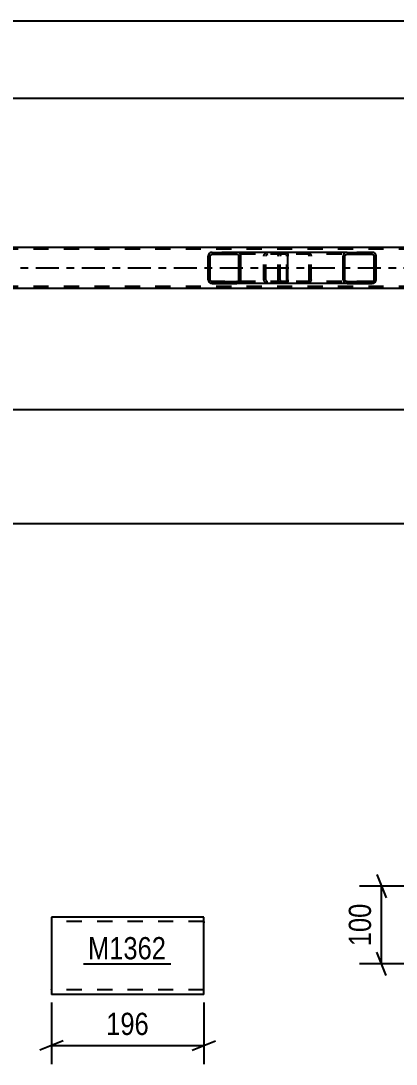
# Model space of a CAD drawing. Header units: millimetres. Extents: x 0 to 841, y 0 to 594.
# Drawn here: x 460.5 to 508.8, y 119 to 253.4 of the extents above; entities that cross this region are included whole.
import ezdxf

# ---------------------------------------------------------------- set-up
doc = ezdxf.new("R2010")
doc.units = ezdxf.units.MM
doc.linetypes.add('DXK_LINE_DOT2', pattern=[3.9198, 1.9599, -1.9599])
doc.linetypes.add('DXK_LINE_DOT3', pattern=[5.9187, 2.979, -0.9799, 0.9799, -0.9799])
doc.styles.add('Arial Narrow', font='ARIALN.TTF', dxfattribs={"height": 0.2})

# ---------------------------------------------------------------- blocks, each defined once
blk = doc.blocks.new('Part-283133975-4388 - 4290')
at = {"linetype": 'Continuous'}
h = blk.add_hatch(dxfattribs=at)
h.set_pattern_fill('', scale=0.7, style=0, pattern_type=0)
h.set_pattern_definition([(45, (506.2273, 223.2554), (-1.57154, 1.57154), [])])
h.paths.add_polyline_path([(506.27, 223.07), (506.23, 223.26), (506.12, 223.41), (505.95, 223.52), (505.76, 223.55), (502.52, 223.55), (502.32, 223.52), (502.16, 223.41), (502.05, 223.26), (502.01, 223.07), (502.01, 220.03), (502.05, 219.85), (502.16, 219.69), (502.32, 219.59), (502.52, 219.55), (505.76, 219.55), (505.95, 219.59), (506.12, 219.69), (506.23, 219.85), (506.27, 220.03)])
h.paths.add_polyline_path([(505.99, 219.94), (505.94, 219.86), (505.85, 219.81), (505.76, 219.79), (502.52, 219.79), (502.42, 219.81), (502.34, 219.86), (502.28, 219.94), (502.26, 220.03), (502.26, 223.07), (502.28, 223.16), (502.34, 223.24), (502.42, 223.29), (502.52, 223.31), (505.76, 223.31), (505.85, 223.29), (505.94, 223.24), (505.99, 223.16), (506.01, 223.07), (506.01, 220.03)])
at = {"color": 7, "linetype": 'DXK_LINE_DOT2'}
for p, q in [((493.66, 223.07), (493.7, 223.26)), ((493.93, 223.16), (493.92, 223.07)), ((493.99, 223.24), (493.93, 223.16)), ((493.98, 223.52), (494.17, 223.55)), ((494.07, 223.29), (493.99, 223.24)), ((494.17, 223.31), (494.07, 223.29)), ((494.65, 223.55), (494.17, 223.55)), ((505.76, 223.31), (494.17, 223.31)), ((497.41, 223.55), (497.6, 223.52)), ((497.5, 223.29), (497.41, 223.31)), ((497.59, 223.24), (497.5, 223.29)), ((497.64, 223.16), (497.59, 223.24)), ((497.66, 223.07), (497.64, 223.16)), ((497.88, 223.26), (497.92, 223.07)), ((505.76, 223.55), (502.52, 223.55)), ((493.66, 220.03), (493.66, 223.07)), ((493.92, 220.03), (493.92, 223.07)), ((497.66, 220.03), (497.66, 223.07)), ((497.92, 220.03), (497.92, 223.07)), ((493.7, 219.85), (493.66, 220.03)), ((493.92, 220.03), (493.93, 219.94)), ((493.93, 219.94), (493.99, 219.86)), ((494.17, 219.55), (493.98, 219.59)), ((493.99, 219.86), (494.07, 219.81)), ((494.07, 219.81), (494.17, 219.79)), ((505.76, 219.79), (494.17, 219.79)), ((494.65, 219.55), (494.17, 219.55)), ((497.41, 219.79), (497.5, 219.81)), ((497.6, 219.59), (497.41, 219.55)), ((497.5, 219.81), (497.59, 219.86)), ((497.59, 219.86), (497.64, 219.94)), ((497.64, 219.94), (497.66, 220.03)), ((497.92, 220.03), (497.88, 219.85)), ((505.76, 219.55), (502.52, 219.55))]:
    blk.add_line(p, q, dxfattribs=at)
at = {"color": 2, "linetype": 'Continuous'}
for p, q in [((502.52, 223.55), (494.65, 223.55)), ((502.05, 223.26), (502.01, 223.07)), ((502.26, 223.07), (502.28, 223.16)), ((502.28, 223.16), (502.34, 223.24)), ((502.52, 223.55), (502.32, 223.52)), ((502.34, 223.24), (502.42, 223.29)), ((502.42, 223.29), (502.52, 223.31)), ((502.52, 223.55), (505.76, 223.55)), ((502.52, 223.31), (505.76, 223.31)), ((505.95, 223.52), (505.76, 223.55)), ((505.76, 223.31), (505.85, 223.29)), ((505.85, 223.29), (505.94, 223.24)), ((505.94, 223.24), (505.99, 223.16)), ((505.99, 223.16), (506.01, 223.07)), ((506.27, 223.07), (506.23, 223.26)), ((502.01, 220.03), (502.01, 223.07)), ((502.26, 220.03), (502.26, 223.07)), ((506.01, 220.03), (506.01, 223.07)), ((506.27, 220.03), (506.27, 223.07)), ((502.52, 219.55), (494.65, 219.55)), ((502.01, 220.03), (502.05, 219.85)), ((502.28, 219.94), (502.26, 220.03)), ((502.34, 219.86), (502.28, 219.94)), ((502.32, 219.59), (502.52, 219.55)), ((502.42, 219.81), (502.34, 219.86)), ((502.52, 219.79), (502.42, 219.81)), ((502.52, 219.79), (505.76, 219.79)), ((502.52, 219.55), (505.76, 219.55)), ((505.85, 219.81), (505.76, 219.79)), ((505.76, 219.55), (505.95, 219.59)), ((505.94, 219.86), (505.85, 219.81)), ((505.99, 219.94), (505.94, 219.86)), ((506.01, 220.03), (505.99, 219.94)), ((506.23, 219.85), (506.27, 220.03))]:
    blk.add_line(p, q, dxfattribs=at)
at = {"color": 7, "linetype": 'DXK_LINE_DOT2'}
for centre, start, end in [((494.15, 223.05), 110.7583, 155.68), ((497.43, 223.05), 24.3199, 69.2417), ((494.15, 220.05), 204.3199, 249.2417), ((497.43, 220.05), 290.7583, 335.68)]:
    blk.add_arc(centre, 0.496, start, end, dxfattribs=at)
at = {"color": 2, "linetype": 'Continuous'}
for centre, start, end in [((502.5, 223.05), 110.7583, 155.68), ((505.77, 223.05), 24.32, 69.2417), ((502.5, 220.05), 204.32, 249.2417), ((505.77, 220.05), 290.7583, 335.68)]:
    blk.add_arc(centre, 0.496, start, end, dxfattribs=at)
blk = doc.blocks.new('Part-283133975-4493 - 4290')
at = {"linetype": 'Continuous'}
h = blk.add_hatch(dxfattribs=at)
h.set_pattern_fill('', scale=0.7, style=0, pattern_type=0)
h.set_pattern_definition([(45, (488.8158, 223.2554), (-1.57154, 1.57154), [])])
h.paths.add_polyline_path([(488.85, 223.07), (488.82, 223.26), (488.71, 223.41), (488.54, 223.52), (488.35, 223.55), (485.17, 223.55), (484.97, 223.52), (484.81, 223.41), (484.7, 223.26), (484.66, 223.07), (484.66, 220.03), (484.7, 219.85), (484.81, 219.69), (484.97, 219.59), (485.17, 219.55), (488.35, 219.55), (488.54, 219.59), (488.71, 219.69), (488.82, 219.85), (488.85, 220.03)])
h.paths.add_polyline_path([(488.58, 219.94), (488.53, 219.86), (488.45, 219.81), (488.35, 219.79), (485.17, 219.79), (485.07, 219.81), (484.99, 219.86), (484.93, 219.94), (484.92, 220.03), (484.92, 223.07), (484.93, 223.16), (484.99, 223.24), (485.07, 223.29), (485.17, 223.31), (488.35, 223.31), (488.45, 223.29), (488.53, 223.24), (488.58, 223.16), (488.6, 223.07), (488.6, 220.03)])
at = {"color": 2, "linetype": 'Continuous'}
for p, q in [((484.7, 223.26), (484.66, 223.07)), ((484.92, 223.07), (484.93, 223.16)), ((484.93, 223.16), (484.99, 223.24)), ((485.17, 223.55), (484.97, 223.52)), ((484.99, 223.24), (485.07, 223.29)), ((485.07, 223.29), (485.17, 223.31)), ((485.17, 223.55), (488.35, 223.55)), ((485.17, 223.31), (488.35, 223.31)), ((494.65, 223.55), (488.35, 223.55)), ((488.54, 223.52), (488.35, 223.55)), ((488.35, 223.31), (488.45, 223.29)), ((488.45, 223.29), (488.53, 223.24)), ((488.53, 223.24), (488.58, 223.16)), ((488.58, 223.16), (488.6, 223.07)), ((488.85, 223.07), (488.82, 223.26)), ((494.65, 223.55), (494.76, 223.52)), ((494.76, 223.52), (494.84, 223.41)), ((494.84, 223.41), (494.9, 223.26)), ((494.9, 223.26), (494.92, 223.07)), ((484.66, 220.03), (484.66, 223.07)), ((484.92, 220.03), (484.92, 223.07)), ((488.6, 220.03), (488.6, 223.07)), ((488.85, 220.03), (488.85, 223.07)), ((494.92, 220.03), (494.92, 223.07)), ((484.66, 220.03), (484.7, 219.85)), ((484.93, 219.94), (484.92, 220.03)), ((484.99, 219.86), (484.93, 219.94)), ((484.97, 219.59), (485.17, 219.55)), ((485.07, 219.81), (484.99, 219.86)), ((485.17, 219.79), (485.07, 219.81)), ((485.17, 219.79), (488.35, 219.79)), ((485.17, 219.55), (488.35, 219.55)), ((488.45, 219.81), (488.35, 219.79)), ((488.35, 219.55), (488.54, 219.59)), ((494.65, 219.55), (488.35, 219.55)), ((488.53, 219.86), (488.45, 219.81)), ((488.58, 219.94), (488.53, 219.86)), ((488.6, 220.03), (488.58, 219.94)), ((488.82, 219.85), (488.85, 220.03)), ((494.76, 219.59), (494.65, 219.55)), ((494.84, 219.69), (494.76, 219.59)), ((494.9, 219.85), (494.84, 219.69)), ((494.92, 220.03), (494.9, 219.85))]:
    blk.add_line(p, q, dxfattribs=at)
at = {"color": 7, "linetype": 'DXK_LINE_DOT2'}
for p, q in [((488.35, 223.55), (485.17, 223.55)), ((494.65, 223.31), (485.17, 223.31)), ((491.81, 223.07), (491.85, 223.26)), ((492.09, 223.16), (492.07, 223.07)), ((492.14, 223.24), (492.09, 223.16)), ((492.13, 223.52), (492.32, 223.55)), ((492.14, 223.24), (492.16, 223.26)), ((492.16, 223.26), (492.22, 223.29)), ((492.22, 223.29), (492.32, 223.31)), ((493.66, 223.31), (493.66, 223.55)), ((494.7, 223.29), (494.65, 223.31)), ((494.75, 223.24), (494.7, 223.29)), ((494.78, 223.16), (494.75, 223.24)), ((494.79, 223.07), (494.78, 223.16)), ((491.81, 220.03), (491.81, 223.07)), ((492.07, 220.03), (492.07, 223.07)), ((494.79, 220.03), (494.79, 223.07)), ((494.65, 219.79), (485.17, 219.79)), ((488.35, 219.55), (485.17, 219.55)), ((491.85, 219.85), (491.81, 220.03)), ((492.07, 220.03), (492.09, 219.94)), ((492.09, 219.94), (492.14, 219.86)), ((492.32, 219.55), (492.13, 219.59)), ((492.14, 219.86), (492.16, 219.85)), ((492.16, 219.85), (492.22, 219.81)), ((492.22, 219.81), (492.32, 219.79)), ((493.66, 219.55), (493.66, 219.79)), ((494.65, 219.79), (494.7, 219.81)), ((494.7, 219.81), (494.75, 219.86)), ((494.75, 219.86), (494.78, 219.94)), ((494.78, 219.94), (494.79, 220.03))]:
    blk.add_line(p, q, dxfattribs=at)
at = {"color": 2, "linetype": 'Continuous'}
for centre, start, end in [((485.15, 223.06), 111.1941, 156.1506), ((488.37, 223.06), 23.8494, 68.8059), ((485.15, 220.05), 203.8494, 248.8059), ((488.37, 220.05), 291.1941, 336.1506)]:
    blk.add_arc(centre, 0.492, start, end, dxfattribs=at)
at = {"color": 7, "linetype": 'DXK_LINE_DOT2'}
for centre, start, end in [((492.3, 223.06), 111.1941, 156.1506), ((492.3, 220.05), 203.8494, 248.8059)]:
    blk.add_arc(centre, 0.492, start, end, dxfattribs=at)
blk = doc.blocks.new('Part-283133975-4535 - 4290')
at = {"color": 7, "linetype": 'DXK_LINE_DOT2'}
for p, q in [((718.9, 223.95), (59.99, 223.95)), ((718.9, 219.15), (59.99, 219.15))]:
    blk.add_line(p, q, dxfattribs=at)
at = {"color": 2, "linetype": 'Continuous'}
for p, q in [((576.91, 224.19), (327.5, 224.19)), ((576.91, 218.91), (59.99, 218.91))]:
    blk.add_line(p, q, dxfattribs=at)
at = {"color": 7, "linetype": 'DXK_LINE_DOT3'}
blk.add_line((59.99, 221.55), (718.9, 221.55), dxfattribs=at)
blk = doc.blocks.new('Part-283133975-6994 - 6990')
at = {"color": 2, "linetype": 'Continuous'}
for p, q in [((484.07, 137.93), (464.46, 137.93)), ((464.46, 137.93), (464.46, 127.93)), ((484.07, 127.93), (484.07, 137.93)), ((484.07, 127.93), (464.46, 127.93))]:
    blk.add_line(p, q, dxfattribs=at)
at = {"color": 7, "linetype": 'DXK_LINE_DOT2'}
for p, q in [((484.07, 137.33), (464.46, 137.33)), ((484.07, 137.29), (484.07, 137.33)), ((484.07, 137.33), (484.07, 137.29)), ((484.07, 137.19), (484.07, 137.29)), ((484.07, 137.29), (484.07, 137.19)), ((464.46, 128.53), (464.46, 128.58)), ((484.07, 128.53), (464.46, 128.53))]:
    blk.add_line(p, q, dxfattribs=at)
blk = doc.blocks.new('StraightDimension-283133975-4611 - 4290')
at = {"color": 7, "linetype": 'Continuous'}
blk.add_line((50.73, 188.62), (728.16, 188.62), dxfattribs=at)
blk = doc.blocks.new('StraightDimension-283133975-4710 - 4290')
at = {"color": 7, "linetype": 'Continuous'}
blk.add_line((51.37, 253.37), (727.52, 253.37), dxfattribs=at)
blk = doc.blocks.new('StraightDimension-283133975-10414 - 4290')
at = {"color": 7, "linetype": 'Continuous'}
blk.add_line((322.3, 243.42), (577.71, 243.42), dxfattribs=at)
blk = doc.blocks.new('StraightDimension-283133975-10487 - 4290')
at = {"color": 7, "linetype": 'Continuous'}
blk.add_line((322.3, 203.3), (577.71, 203.3), dxfattribs=at)
blk = doc.blocks.new('StraightDimension-283133975-22458 - 22186')
at = {"color": 7, "linetype": 'Continuous'}
for p, q in [((506.36, 143.41), (507.56, 140.41)), ((521.45, 141.91), (504.11, 141.91)), ((506.96, 131.91), (506.96, 141.91)), ((507.56, 130.41), (506.36, 133.41)), ((529.46, 131.91), (504.11, 131.91))]:
    blk.add_line(p, q, dxfattribs=at)
at = {"color": 0}
blk.add_wipeout([(506.21, 140.26), (502.01, 140.26), (502.01, 133.57), (506.21, 133.57)], dxfattribs=at)
at = {"color": 3, "style": 'Arial Narrow'}
blk.add_text('100', height=2.863, rotation=90.0002, dxfattribs=at).set_placement((505.61, 134.17))
blk = doc.blocks.new('StraightDimension-283133975-6996 - 6990')
at = {"color": 7, "linetype": 'Continuous'}
for p, q in [((464.46, 126.93), (464.46, 118.98)), ((484.07, 126.93), (484.07, 118.98)), ((465.96, 121.98), (462.96, 120.78)), ((464.46, 121.38), (484.07, 121.38)), ((482.57, 120.78), (485.57, 121.98))]:
    blk.add_line(p, q, dxfattribs=at)
at = {"color": 0}
blk.add_wipeout([(477.61, 122.13), (477.61, 126.33), (470.92, 126.33), (470.92, 122.13)], dxfattribs=at)
at = {"color": 3, "style": 'Arial Narrow'}
blk.add_text('196', height=2.863, dxfattribs=at).set_placement((471.52, 122.73))
blk = doc.blocks.new('Mark-283133975-6992 - 6990')
at = {"color": 0}
blk.add_wipeout([(479.23, 132.48), (479.23, 135.48), (469.18, 135.48), (469.18, 132.48)], dxfattribs=at)
blk.add_wipeout([(479.23, 132.48), (479.23, 135.48), (469.18, 135.48), (469.18, 132.48)], dxfattribs=at)
at = {"color": 30, "linetype": 'Continuous'}
blk.add_line((468.58, 131.88), (479.83, 131.88), dxfattribs=at)
at = {"color": 3, "style": 'Arial Narrow'}
blk.add_text('M1362', height=2.863, dxfattribs=at).set_placement((469.18, 132.48))

msp = doc.modelspace()

# ---------------------------------------------------------------- block references
for name in ['StraightDimension-283133975-4710 - 4290', 'Part-283133975-4535 - 4290', 'Part-283133975-4493 - 4290', 'Part-283133975-4388 - 4290', 'StraightDimension-283133975-4611 - 4290', 'StraightDimension-283133975-22458 - 22186', 'Part-283133975-6994 - 6990', 'StraightDimension-283133975-6996 - 6990']:
    msp.add_blockref(name, (0, 0))

# ---------------------------------------------------------------- next in the draw order: block references
for name in ['StraightDimension-283133975-10414 - 4290', 'StraightDimension-283133975-10487 - 4290', 'Mark-283133975-6992 - 6990']:
    msp.add_blockref(name, (0, 0))

doc.saveas('drawing.dxf')
